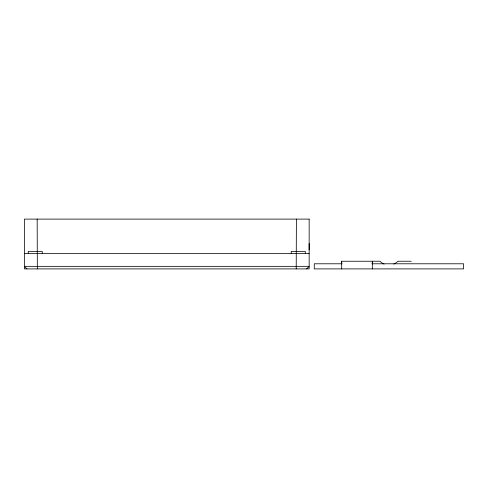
<?xml version="1.0" encoding="UTF-8"?>
<svg xmlns="http://www.w3.org/2000/svg" width="488" height="488" viewBox="0 0 488 488"><rect width="100%" height="100%" fill="white"/><g stroke="black" fill="none" stroke-linecap="round" stroke-linejoin="round"><path stroke-width="0.73" d="M309.154 249.874L309.154 243.488M341.685 268.9L341.685 261.239L379.993 261.239A12.346 12.346 0 0 0 384.068 264.069M372.332 268.9L372.332 261.239L372.332 263.788M296.222 268.9L296.387 219.1M306.604 268.9L309.154 266.344L24.4 266.344L26.956 268.9M24.4 253.577L309.154 253.577M411.28 261.239L397.873 261.239A12.346 12.346 0 0 1 393.798 264.069M342.07 263.788L314.266 263.788L314.266 268.9L463.6 268.9L463.6 263.788L371.868 263.788M37.338 268.9L37.167 219.1M341.685 261.239L341.685 263.788M305.293 253.577L305.293 251.405L291.244 251.405L291.244 253.577M42.279 253.577L42.279 251.405L28.231 251.405L28.261 253.577M309.154 219.1L24.4 219.1L24.4 268.9L309.154 268.9L309.154 219.1"/></g></svg>
